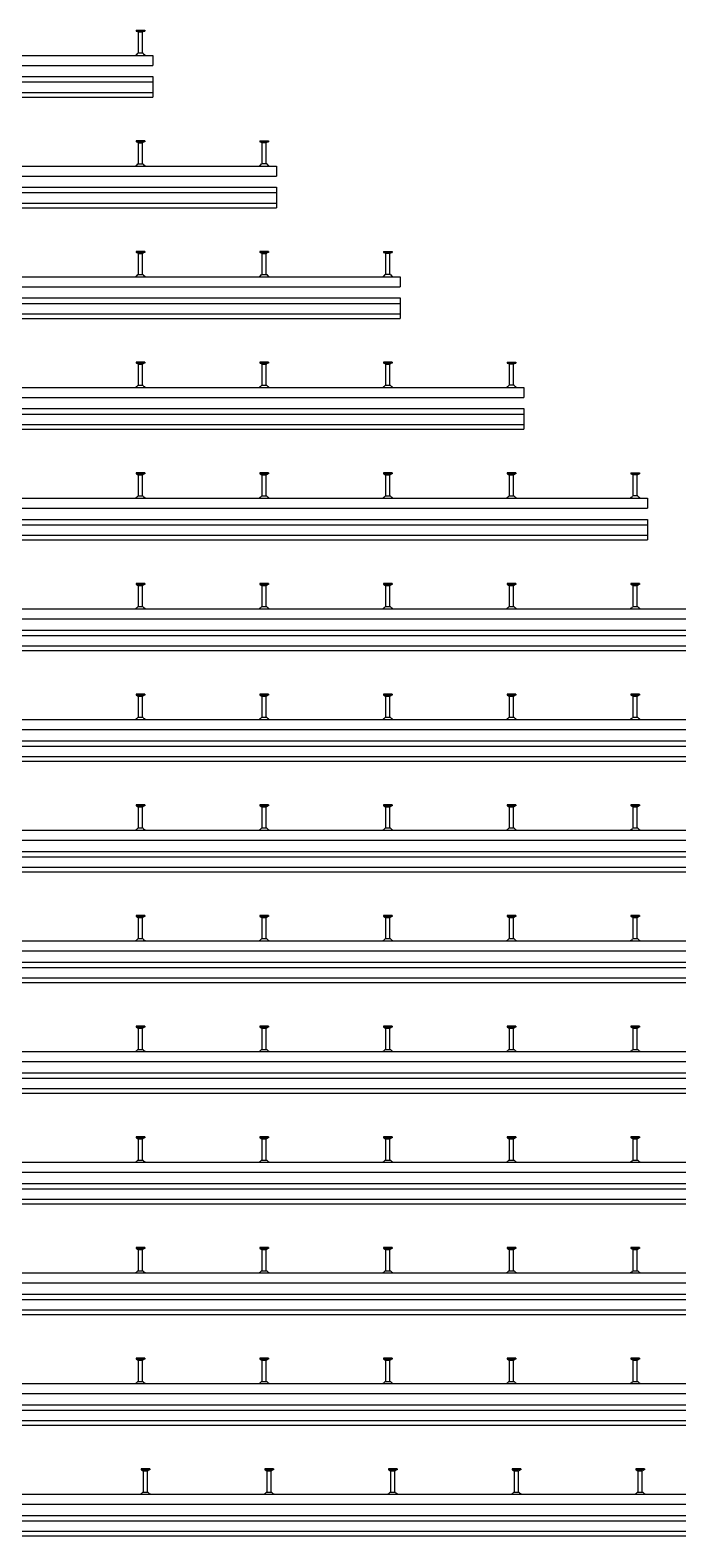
# Model space of a CAD drawing. Header units: millimetres. Extents: x -218 to 5913, y -3930 to 2743.
# Drawn here: x 2395 to 3705, y -3930 to -889 of the extents above; entities that cross this region are included whole.
import ezdxf

# ---------------------------------------------------------------- set-up
doc = ezdxf.new("R2010")
doc.units = ezdxf.units.MM
doc.header["$LTSCALE"] = 10
doc.layers.add('HALFEN', color=2, linetype='CONTINUOUS')

msp = doc.modelspace()

# ---------------------------------------------------------------- linework, layer by layer
at = {"layer": 'HALFEN'}
for p, q in [((2609.5, -888.7), (2627, -888.7)), ((2609.5, -888.7), (2609.5, -890.6)), ((2609.5, -890.6), (2627, -890.6)), ((2610.2, -890.6), (2613.8, -892.5)), ((2614.2, -889), (2614.2, -890.4)), ((2614.2, -935.5), (2614.2, -893.2)), ((2621.7, -892.7), (2614.8, -892.7)), ((2622.2, -935.5), (2622.2, -893.2)), ((2622.3, -889), (2622.3, -890.4)), ((2626.2, -890.6), (2622.7, -892.5)), ((2627, -888.7), (2627, -890.6)), ((-156.8, -939.7), (2643.2, -939.7)), ((2623.5, -935.5), (2613, -935.5)), ((2643.2, -939.7), (2643.2, -960.2)), ((-156.8, -960.2), (2643.2, -960.2)), ((-156.8, -982.7), (2643.2, -982.7)), ((-156.8, -993.5), (2643.2, -993.5)), ((2643.2, -982.7), (2643.2, -1024)), ((-156.8, -1014.5), (2643.2, -1014.5)), ((-156.8, -1024), (2643.2, -1024)), ((2627, -1112.2), (2609.5, -1112.2)), ((2609.5, -1112.2), (2609.5, -1114.1)), ((2627, -1114.1), (2609.5, -1114.1)), ((2610.2, -1114.1), (2613.8, -1116)), ((2614.2, -1112.5), (2614.2, -1113.9)), ((2614.2, -1159), (2614.2, -1116.7)), ((2614.8, -1116.2), (2621.7, -1116.2)), ((2622.2, -1159), (2622.2, -1116.7)), ((2622.3, -1112.5), (2622.3, -1113.9)), ((2626.2, -1114.1), (2622.7, -1116)), ((2627, -1112.2), (2627, -1114.1)), ((2859.5, -1112.2), (2877, -1112.2)), ((2859.5, -1112.2), (2859.5, -1114.1)), ((2859.5, -1114.1), (2877, -1114.1)), ((2860.2, -1114.1), (2863.8, -1116)), ((2864.2, -1112.5), (2864.2, -1113.9)), ((2864.2, -1159), (2864.2, -1116.7)), ((2871.7, -1116.2), (2864.8, -1116.2)), ((2872.2, -1159), (2872.2, -1116.7)), ((2872.3, -1112.5), (2872.3, -1113.9)), ((2876.2, -1114.1), (2872.7, -1116)), ((2877, -1112.2), (2877, -1114.1)), ((-156.8, -1163.2), (2893.2, -1163.2)), ((-156.8, -1183.7), (2893.2, -1183.7)), ((2613, -1159), (2623.5, -1159)), ((2873.5, -1159), (2863, -1159)), ((2893.2, -1163.2), (2893.2, -1183.7)), ((-156.8, -1206.2), (2893.2, -1206.2)), ((2893.2, -1206.2), (2893.2, -1247.5)), ((-156.8, -1217), (2893.2, -1217)), ((-156.8, -1238), (2893.2, -1238)), ((-156.8, -1247.5), (2893.2, -1247.5)), ((2627, -1335.7), (2609.5, -1335.7)), ((2609.5, -1335.7), (2609.5, -1337.6)), ((2627, -1337.6), (2609.5, -1337.6)), ((2610.2, -1337.6), (2613.8, -1339.5)), ((2614.2, -1336), (2614.2, -1337.4)), ((2622.3, -1336), (2622.3, -1337.4)), ((2626.2, -1337.6), (2622.7, -1339.5)), ((2627, -1335.7), (2627, -1337.6)), ((2859.5, -1335.7), (2859.5, -1337.6)), ((2877, -1335.7), (2859.5, -1335.7)), ((2877, -1337.6), (2859.5, -1337.6)), ((2860.2, -1337.6), (2863.8, -1339.5)), ((2864.2, -1336), (2864.2, -1337.4)), ((2872.3, -1336), (2872.3, -1337.4)), ((2876.2, -1337.6), (2872.7, -1339.5)), ((2877, -1335.7), (2877, -1337.6)), ((3109.5, -1335.7), (3127, -1335.7)), ((3109.5, -1335.7), (3109.5, -1337.6)), ((3109.5, -1337.6), (3127, -1337.6)), ((3110.2, -1337.6), (3113.8, -1339.5)), ((3114.2, -1336), (3114.2, -1337.4)), ((3122.3, -1336), (3122.3, -1337.4)), ((3126.2, -1337.6), (3122.7, -1339.5)), ((3127, -1335.7), (3127, -1337.6)), ((2614.2, -1382.5), (2614.2, -1340.2)), ((2614.8, -1339.7), (2621.7, -1339.7)), ((2622.2, -1382.5), (2622.2, -1340.2)), ((2864.2, -1382.5), (2864.2, -1340.2)), ((2864.8, -1339.7), (2871.7, -1339.7)), ((2872.2, -1382.5), (2872.2, -1340.2)), ((3114.2, -1382.5), (3114.2, -1340.2)), ((3121.7, -1339.7), (3114.8, -1339.7)), ((3122.2, -1382.5), (3122.2, -1340.2)), ((-156.8, -1386.7), (3143.2, -1386.7)), ((2613, -1382.5), (2623.5, -1382.5)), ((2863, -1382.5), (2873.5, -1382.5)), ((3123.5, -1382.5), (3113, -1382.5)), ((3143.2, -1386.7), (3143.2, -1407.2)), ((-156.8, -1407.2), (3143.2, -1407.2)), ((-156.8, -1429.7), (3143.2, -1429.7)), ((-156.8, -1440.5), (3143.2, -1440.5)), ((3143.2, -1429.7), (3143.2, -1471)), ((-156.8, -1461.5), (3143.2, -1461.5)), ((-156.8, -1471), (3143.2, -1471)), ((2627, -1559.2), (2609.5, -1559.2)), ((2609.5, -1559.2), (2609.5, -1561.1)), ((2627, -1561.1), (2609.5, -1561.1)), ((2610.2, -1561.1), (2613.8, -1563)), ((2614.2, -1559.5), (2614.2, -1560.9)), ((2614.2, -1606), (2614.2, -1563.7)), ((2614.8, -1563.2), (2621.7, -1563.2)), ((2622.2, -1606), (2622.2, -1563.7)), ((2622.3, -1559.5), (2622.3, -1560.9)), ((2626.2, -1561.1), (2622.7, -1563)), ((2627, -1559.2), (2627, -1561.1)), ((2859.5, -1559.2), (2859.5, -1561.1)), ((2877, -1559.2), (2859.5, -1559.2)), ((2877, -1561.1), (2859.5, -1561.1)), ((2860.2, -1561.1), (2863.8, -1563)), ((2864.2, -1559.5), (2864.2, -1560.9)), ((2864.2, -1606), (2864.2, -1563.7)), ((2864.8, -1563.2), (2871.7, -1563.2)), ((2872.2, -1606), (2872.2, -1563.7)), ((2872.3, -1559.5), (2872.3, -1560.9)), ((2876.2, -1561.1), (2872.7, -1563)), ((2877, -1559.2), (2877, -1561.1)), ((3127, -1559.2), (3109.5, -1559.2)), ((3109.5, -1559.2), (3109.5, -1561.1)), ((3127, -1561.1), (3109.5, -1561.1)), ((3110.2, -1561.1), (3113.8, -1563)), ((3114.2, -1559.5), (3114.2, -1560.9)), ((3114.2, -1606), (3114.2, -1563.7)), ((3114.8, -1563.2), (3121.7, -1563.2)), ((3122.2, -1606), (3122.2, -1563.7)), ((3122.3, -1559.5), (3122.3, -1560.9)), ((3126.2, -1561.1), (3122.7, -1563)), ((3127, -1559.2), (3127, -1561.1)), ((3359.5, -1559.2), (3377, -1559.2)), ((3359.5, -1559.2), (3359.5, -1561.1)), ((3359.5, -1561.1), (3377, -1561.1)), ((3360.2, -1561.1), (3363.8, -1563)), ((3364.2, -1559.5), (3364.2, -1560.9)), ((3364.2, -1606), (3364.2, -1563.7)), ((3371.7, -1563.2), (3364.8, -1563.2)), ((3372.3, -1559.5), (3372.3, -1560.9)), ((3372.3, -1606), (3372.3, -1563.7)), ((3376.3, -1561.1), (3372.7, -1563)), ((3377, -1559.2), (3377, -1561.1)), ((-156.8, -1610.2), (3393.2, -1610.2)), ((2613, -1606), (2623.5, -1606)), ((2863, -1606), (2873.5, -1606)), ((3113, -1606), (3123.5, -1606)), ((3373.5, -1606), (3363, -1606)), ((3393.2, -1610.2), (3393.2, -1630.7)), ((-156.8, -1630.7), (3393.2, -1630.7)), ((-156.8, -1653.2), (3393.2, -1653.2)), ((-156.8, -1664), (3393.2, -1664)), ((3393.2, -1653.2), (3393.2, -1694.5)), ((-156.8, -1685), (3393.2, -1685)), ((-156.8, -1694.5), (3393.2, -1694.5)), ((2627, -1782.7), (2609.5, -1782.7)), ((2609.5, -1782.7), (2609.5, -1784.6)), ((2627, -1784.6), (2609.5, -1784.6)), ((2610.2, -1784.6), (2613.8, -1786.5)), ((2614.2, -1783), (2614.2, -1784.4)), ((2614.2, -1829.5), (2614.2, -1787.2)), ((2614.8, -1786.7), (2621.7, -1786.7)), ((2622.2, -1829.5), (2622.2, -1787.2)), ((2622.3, -1783), (2622.3, -1784.4)), ((2626.2, -1784.6), (2622.7, -1786.5)), ((2627, -1782.7), (2627, -1784.6)), ((2859.5, -1782.7), (2859.5, -1784.6)), ((2877, -1782.7), (2859.5, -1782.7)), ((2877, -1784.6), (2859.5, -1784.6)), ((2860.2, -1784.6), (2863.8, -1786.5)), ((2864.2, -1783), (2864.2, -1784.4)), ((2864.2, -1829.5), (2864.2, -1787.2)), ((2864.8, -1786.7), (2871.7, -1786.7)), ((2872.2, -1829.5), (2872.2, -1787.2)), ((2872.3, -1783), (2872.3, -1784.4)), ((2876.2, -1784.6), (2872.7, -1786.5)), ((2877, -1782.7), (2877, -1784.6)), ((3127, -1782.7), (3109.5, -1782.7)), ((3109.5, -1782.7), (3109.5, -1784.6)), ((3127, -1784.6), (3109.5, -1784.6)), ((3110.2, -1784.6), (3113.8, -1786.5)), ((3114.2, -1783), (3114.2, -1784.4)), ((3114.2, -1829.5), (3114.2, -1787.2)), ((3114.8, -1786.7), (3121.7, -1786.7)), ((3122.2, -1829.5), (3122.2, -1787.2)), ((3122.3, -1783), (3122.3, -1784.4)), ((3126.2, -1784.6), (3122.7, -1786.5)), ((3127, -1782.7), (3127, -1784.6)), ((3359.5, -1782.7), (3359.5, -1784.6)), ((3377, -1782.7), (3359.5, -1782.7)), ((3377, -1784.6), (3359.5, -1784.6)), ((3360.2, -1784.6), (3363.8, -1786.5)), ((3364.2, -1783), (3364.2, -1784.4)), ((3364.2, -1829.5), (3364.2, -1787.2)), ((3364.8, -1786.7), (3371.7, -1786.7)), ((3372.3, -1783), (3372.3, -1784.4)), ((3372.3, -1829.5), (3372.3, -1787.2)), ((3376.3, -1784.6), (3372.7, -1786.5)), ((3377, -1782.7), (3377, -1784.6)), ((3609.5, -1782.7), (3627, -1782.7)), ((3609.5, -1782.7), (3609.5, -1784.6)), ((3609.5, -1784.6), (3627, -1784.6)), ((3610.2, -1784.6), (3613.8, -1786.5)), ((3614.2, -1783), (3614.2, -1784.4)), ((3614.2, -1829.5), (3614.2, -1787.2)), ((3621.7, -1786.7), (3614.8, -1786.7)), ((3622.3, -1783), (3622.3, -1784.4)), ((3622.3, -1829.5), (3622.3, -1787.2)), ((3626.3, -1784.6), (3622.7, -1786.5)), ((3627, -1782.7), (3627, -1784.6)), ((-156.8, -1833.7), (3643.2, -1833.7)), ((-156.8, -1854.2), (3643.2, -1854.2)), ((2613, -1829.5), (2623.5, -1829.5)), ((2863, -1829.5), (2873.5, -1829.5)), ((3113, -1829.5), (3123.5, -1829.5)), ((3363, -1829.5), (3373.5, -1829.5)), ((3623.5, -1829.5), (3613, -1829.5)), ((3643.2, -1833.7), (3643.2, -1854.2)), ((-156.8, -1876.7), (3643.2, -1876.7)), ((3643.2, -1876.7), (3643.2, -1918)), ((-156.8, -1887.5), (3643.2, -1887.5)), ((-156.8, -1908.5), (3643.2, -1908.5)), ((-156.8, -1918), (3643.2, -1918)), ((2627, -2006.2), (2609.5, -2006.2)), ((2609.5, -2006.2), (2609.5, -2008.1)), ((2614.2, -2006.5), (2614.2, -2007.9)), ((2622.3, -2006.5), (2622.3, -2007.9)), ((2627, -2006.2), (2627, -2008.1)), ((2859.5, -2006.2), (2859.5, -2008.1)), ((2877, -2006.2), (2859.5, -2006.2)), ((2864.2, -2006.5), (2864.2, -2007.9)), ((2872.3, -2006.5), (2872.3, -2007.9)), ((2877, -2006.2), (2877, -2008.1)), ((3127, -2006.2), (3109.5, -2006.2)), ((3109.5, -2006.2), (3109.5, -2008.1)), ((3114.2, -2006.5), (3114.2, -2007.9)), ((3122.3, -2006.5), (3122.3, -2007.9)), ((3127, -2006.2), (3127, -2008.1)), ((3359.5, -2006.2), (3359.5, -2008.1)), ((3377, -2006.2), (3359.5, -2006.2)), ((3364.2, -2006.5), (3364.2, -2007.9)), ((3372.3, -2006.5), (3372.3, -2007.9)), ((3377, -2006.2), (3377, -2008.1)), ((3627, -2006.2), (3609.5, -2006.2)), ((3609.5, -2006.2), (3609.5, -2008.1)), ((3614.2, -2006.5), (3614.2, -2007.9)), ((3622.3, -2006.5), (3622.3, -2007.9)), ((3627, -2006.2), (3627, -2008.1)), ((2627, -2008.1), (2609.5, -2008.1)), ((2610.2, -2008.1), (2613.8, -2010)), ((2614.2, -2053), (2614.2, -2010.7)), ((2614.8, -2010.2), (2621.7, -2010.2)), ((2622.2, -2053), (2622.2, -2010.7)), ((2626.2, -2008.1), (2622.7, -2010)), ((2877, -2008.1), (2859.5, -2008.1)), ((2860.2, -2008.1), (2863.8, -2010)), ((2864.2, -2053), (2864.2, -2010.7)), ((2864.8, -2010.2), (2871.7, -2010.2)), ((2872.2, -2053), (2872.2, -2010.7)), ((2876.2, -2008.1), (2872.7, -2010)), ((3127, -2008.1), (3109.5, -2008.1)), ((3110.2, -2008.1), (3113.8, -2010)), ((3114.2, -2053), (3114.2, -2010.7)), ((3114.8, -2010.2), (3121.7, -2010.2)), ((3122.2, -2053), (3122.2, -2010.7)), ((3126.2, -2008.1), (3122.7, -2010)), ((3377, -2008.1), (3359.5, -2008.1)), ((3360.2, -2008.1), (3363.8, -2010)), ((3364.2, -2053), (3364.2, -2010.7)), ((3364.8, -2010.2), (3371.7, -2010.2)), ((3372.3, -2053), (3372.3, -2010.7)), ((3376.3, -2008.1), (3372.7, -2010)), ((3627, -2008.1), (3609.5, -2008.1)), ((3610.2, -2008.1), (3613.8, -2010)), ((3614.2, -2053), (3614.2, -2010.7)), ((3614.8, -2010.2), (3621.7, -2010.2)), ((3622.3, -2053), (3622.3, -2010.7)), ((3626.3, -2008.1), (3622.7, -2010)), ((-156.8, -2057.2), (3893.2, -2057.2)), ((2613, -2053), (2623.5, -2053)), ((2863, -2053), (2873.5, -2053)), ((3113, -2053), (3123.5, -2053)), ((3363, -2053), (3373.5, -2053)), ((3613, -2053), (3623.5, -2053)), ((-156.8, -2077.7), (3893.2, -2077.7)), ((-156.8, -2100.2), (3893.2, -2100.2)), ((-156.8, -2111), (3893.2, -2111)), ((-156.8, -2132), (3893.2, -2132)), ((-156.8, -2141.6), (3893.2, -2141.6)), ((2627, -2229.7), (2609.5, -2229.7)), ((2609.5, -2229.7), (2609.5, -2231.6)), ((2627, -2231.6), (2609.5, -2231.6)), ((2610.2, -2231.6), (2613.8, -2233.5)), ((2614.2, -2230), (2614.2, -2231.4)), ((2614.2, -2276.5), (2614.2, -2234.2)), ((2614.8, -2233.7), (2621.7, -2233.7)), ((2622.2, -2276.5), (2622.2, -2234.2)), ((2622.3, -2230), (2622.3, -2231.4)), ((2626.2, -2231.6), (2622.7, -2233.5)), ((2627, -2229.7), (2627, -2231.6)), ((2859.5, -2229.7), (2859.5, -2231.6)), ((2877, -2229.7), (2859.5, -2229.7)), ((2877, -2231.6), (2859.5, -2231.6)), ((2860.2, -2231.6), (2863.8, -2233.5)), ((2864.2, -2230), (2864.2, -2231.4)), ((2864.2, -2276.5), (2864.2, -2234.2)), ((2864.8, -2233.7), (2871.7, -2233.7)), ((2872.2, -2276.5), (2872.2, -2234.2)), ((2872.3, -2230), (2872.3, -2231.4)), ((2876.2, -2231.6), (2872.7, -2233.5)), ((2877, -2229.7), (2877, -2231.6)), ((3127, -2229.7), (3109.5, -2229.7)), ((3109.5, -2229.7), (3109.5, -2231.6)), ((3127, -2231.6), (3109.5, -2231.6)), ((3110.2, -2231.6), (3113.8, -2233.5)), ((3114.2, -2230), (3114.2, -2231.4)), ((3114.2, -2276.5), (3114.2, -2234.2)), ((3114.8, -2233.7), (3121.7, -2233.7)), ((3122.2, -2276.5), (3122.2, -2234.2)), ((3122.3, -2230), (3122.3, -2231.4)), ((3126.2, -2231.6), (3122.7, -2233.5)), ((3127, -2229.7), (3127, -2231.6)), ((3359.5, -2229.7), (3359.5, -2231.6)), ((3377, -2229.7), (3359.5, -2229.7)), ((3377, -2231.6), (3359.5, -2231.6)), ((3360.2, -2231.6), (3363.8, -2233.5)), ((3364.2, -2230), (3364.2, -2231.4)), ((3364.2, -2276.5), (3364.2, -2234.2)), ((3364.8, -2233.7), (3371.7, -2233.7)), ((3372.3, -2230), (3372.3, -2231.4)), ((3372.3, -2276.5), (3372.3, -2234.2)), ((3376.3, -2231.6), (3372.7, -2233.5)), ((3377, -2229.7), (3377, -2231.6)), ((3627, -2229.7), (3609.5, -2229.7)), ((3609.5, -2229.7), (3609.5, -2231.6)), ((3627, -2231.6), (3609.5, -2231.6)), ((3610.2, -2231.6), (3613.8, -2233.5)), ((3614.2, -2230), (3614.2, -2231.4)), ((3614.2, -2276.5), (3614.2, -2234.2)), ((3614.8, -2233.7), (3621.7, -2233.7)), ((3622.3, -2230), (3622.3, -2231.4)), ((3622.3, -2276.5), (3622.3, -2234.2)), ((3626.3, -2231.6), (3622.7, -2233.5)), ((3627, -2229.7), (3627, -2231.6)), ((2613, -2276.5), (2623.5, -2276.5)), ((2863, -2276.5), (2873.5, -2276.5)), ((3113, -2276.5), (3123.5, -2276.5)), ((3363, -2276.5), (3373.5, -2276.5)), ((3613, -2276.5), (3623.5, -2276.5)), ((-156.8, -2280.7), (4143.2, -2280.7)), ((-156.8, -2301.2), (4143.2, -2301.2)), ((-156.8, -2323.7), (4143.2, -2323.7)), ((-156.8, -2334.5), (4143.2, -2334.5)), ((-156.8, -2355.5), (4143.2, -2355.5)), ((-156.8, -2365.1), (4143.2, -2365.1)), ((2627, -2453.2), (2609.5, -2453.2)), ((2609.5, -2453.2), (2609.5, -2455.1)), ((2627, -2455.1), (2609.5, -2455.1)), ((2610.2, -2455.1), (2613.8, -2457)), ((2614.2, -2453.5), (2614.2, -2454.9)), ((2614.2, -2500), (2614.2, -2457.7)), ((2614.8, -2457.2), (2621.7, -2457.2)), ((2622.2, -2500), (2622.2, -2457.7)), ((2622.3, -2453.5), (2622.3, -2454.9)), ((2626.2, -2455.1), (2622.7, -2457)), ((2627, -2453.2), (2627, -2455.1)), ((2859.5, -2453.2), (2859.5, -2455.1)), ((2877, -2453.2), (2859.5, -2453.2)), ((2877, -2455.1), (2859.5, -2455.1)), ((2860.2, -2455.1), (2863.8, -2457)), ((2864.2, -2453.5), (2864.2, -2454.9)), ((2864.2, -2500), (2864.2, -2457.7)), ((2864.8, -2457.2), (2871.7, -2457.2)), ((2872.2, -2500), (2872.2, -2457.7)), ((2872.3, -2453.5), (2872.3, -2454.9)), ((2876.2, -2455.1), (2872.7, -2457)), ((2877, -2453.2), (2877, -2455.1)), ((3127, -2453.2), (3109.5, -2453.2)), ((3109.5, -2453.2), (3109.5, -2455.1)), ((3127, -2455.1), (3109.5, -2455.1)), ((3110.2, -2455.1), (3113.8, -2457)), ((3114.2, -2453.5), (3114.2, -2454.9)), ((3114.2, -2500), (3114.2, -2457.7)), ((3114.8, -2457.2), (3121.7, -2457.2)), ((3122.2, -2500), (3122.2, -2457.7)), ((3122.3, -2453.5), (3122.3, -2454.9)), ((3126.2, -2455.1), (3122.7, -2457)), ((3127, -2453.2), (3127, -2455.1)), ((3359.5, -2453.2), (3359.5, -2455.1)), ((3377, -2453.2), (3359.5, -2453.2)), ((3377, -2455.1), (3359.5, -2455.1)), ((3360.2, -2455.1), (3363.8, -2457)), ((3364.2, -2453.5), (3364.2, -2454.9)), ((3364.2, -2500), (3364.2, -2457.7)), ((3364.8, -2457.2), (3371.7, -2457.2)), ((3372.3, -2453.5), (3372.3, -2454.9)), ((3372.3, -2500), (3372.3, -2457.7)), ((3376.3, -2455.1), (3372.7, -2457)), ((3377, -2453.2), (3377, -2455.1)), ((3609.5, -2453.2), (3609.5, -2455.1)), ((3627, -2453.2), (3609.5, -2453.2)), ((3627, -2455.1), (3609.5, -2455.1)), ((3610.2, -2455.1), (3613.8, -2457)), ((3614.2, -2453.5), (3614.2, -2454.9)), ((3614.2, -2500), (3614.2, -2457.7)), ((3614.8, -2457.2), (3621.7, -2457.2)), ((3622.3, -2453.5), (3622.3, -2454.9)), ((3622.3, -2500), (3622.3, -2457.7)), ((3626.3, -2455.1), (3622.7, -2457)), ((3627, -2453.2), (3627, -2455.1)), ((-156.8, -2504.2), (4393.2, -2504.2)), ((2613, -2500), (2623.5, -2500)), ((2863, -2500), (2873.5, -2500)), ((3113, -2500), (3123.5, -2500)), ((3363, -2500), (3373.5, -2500)), ((3613, -2500), (3623.5, -2500)), ((-156.8, -2524.7), (4393.2, -2524.7)), ((-156.8, -2547.2), (4393.2, -2547.2)), ((-156.8, -2558), (4393.2, -2558)), ((-156.8, -2579), (4393.2, -2579)), ((-156.8, -2588.6), (4393.2, -2588.6)), ((2627, -2676.7), (2609.5, -2676.7)), ((2609.5, -2676.7), (2609.5, -2678.6)), ((2627, -2678.6), (2609.5, -2678.6)), ((2610.2, -2678.6), (2613.8, -2680.5)), ((2614.2, -2677), (2614.2, -2678.4)), ((2614.2, -2723.5), (2614.2, -2681.2)), ((2614.8, -2680.7), (2621.7, -2680.7)), ((2622.2, -2723.5), (2622.2, -2681.2)), ((2622.3, -2677), (2622.3, -2678.4)), ((2626.2, -2678.6), (2622.7, -2680.5)), ((2627, -2676.7), (2627, -2678.6)), ((2859.5, -2676.7), (2859.5, -2678.6)), ((2877, -2676.7), (2859.5, -2676.7)), ((2877, -2678.6), (2859.5, -2678.6)), ((2860.2, -2678.6), (2863.8, -2680.5)), ((2864.2, -2677), (2864.2, -2678.4)), ((2864.2, -2723.5), (2864.2, -2681.2)), ((2864.8, -2680.7), (2871.7, -2680.7)), ((2872.2, -2723.5), (2872.2, -2681.2)), ((2872.3, -2677), (2872.3, -2678.4)), ((2876.2, -2678.6), (2872.7, -2680.5)), ((2877, -2676.7), (2877, -2678.6)), ((3127, -2676.7), (3109.5, -2676.7)), ((3109.5, -2676.7), (3109.5, -2678.6)), ((3127, -2678.6), (3109.5, -2678.6)), ((3110.2, -2678.6), (3113.8, -2680.5)), ((3114.2, -2677), (3114.2, -2678.4)), ((3114.2, -2723.5), (3114.2, -2681.2)), ((3114.8, -2680.7), (3121.7, -2680.7)), ((3122.2, -2723.5), (3122.2, -2681.2)), ((3122.3, -2677), (3122.3, -2678.4)), ((3126.2, -2678.6), (3122.7, -2680.5)), ((3127, -2676.7), (3127, -2678.6)), ((3359.5, -2676.7), (3359.5, -2678.6)), ((3377, -2676.7), (3359.5, -2676.7)), ((3377, -2678.6), (3359.5, -2678.6)), ((3360.2, -2678.6), (3363.8, -2680.5)), ((3364.2, -2677), (3364.2, -2678.4)), ((3364.2, -2723.5), (3364.2, -2681.2)), ((3364.8, -2680.7), (3371.7, -2680.7)), ((3372.3, -2677), (3372.3, -2678.4)), ((3372.3, -2723.5), (3372.3, -2681.2)), ((3376.3, -2678.6), (3372.7, -2680.5)), ((3377, -2676.7), (3377, -2678.6)), ((3627, -2676.7), (3609.5, -2676.7)), ((3609.5, -2676.7), (3609.5, -2678.6)), ((3627, -2678.6), (3609.5, -2678.6)), ((3610.2, -2678.6), (3613.8, -2680.5)), ((3614.2, -2677), (3614.2, -2678.4)), ((3614.2, -2723.5), (3614.2, -2681.2)), ((3614.8, -2680.7), (3621.7, -2680.7)), ((3622.3, -2677), (3622.3, -2678.4)), ((3622.3, -2723.5), (3622.3, -2681.2)), ((3626.3, -2678.6), (3622.7, -2680.5)), ((3627, -2676.7), (3627, -2678.6)), ((-156.8, -2727.7), (4643.2, -2727.7)), ((2613, -2723.5), (2623.5, -2723.5)), ((2863, -2723.5), (2873.5, -2723.5)), ((3113, -2723.5), (3123.5, -2723.5)), ((3363, -2723.5), (3373.5, -2723.5)), ((3613, -2723.5), (3623.5, -2723.5)), ((-156.8, -2748.2), (4643.2, -2748.2)), ((-156.8, -2770.7), (4643.2, -2770.7)), ((-156.8, -2781.5), (4643.2, -2781.5)), ((-156.8, -2802.5), (4643.2, -2802.5)), ((-156.8, -2812.1), (4643.2, -2812.1)), ((2627, -2900.2), (2609.5, -2900.2)), ((2609.5, -2900.2), (2609.5, -2902.1)), ((2627, -2902.1), (2609.5, -2902.1)), ((2610.2, -2902.1), (2613.8, -2904)), ((2614.2, -2900.5), (2614.2, -2901.9)), ((2614.2, -2947), (2614.2, -2904.7)), ((2614.8, -2904.2), (2621.7, -2904.2)), ((2622.2, -2947), (2622.2, -2904.7)), ((2622.3, -2900.5), (2622.3, -2901.9)), ((2626.2, -2902.1), (2622.7, -2904)), ((2627, -2900.2), (2627, -2902.1)), ((2859.5, -2900.2), (2859.5, -2902.1)), ((2877, -2900.2), (2859.5, -2900.2)), ((2877, -2902.1), (2859.5, -2902.1)), ((2860.2, -2902.1), (2863.8, -2904)), ((2864.2, -2900.5), (2864.2, -2901.9)), ((2864.2, -2947), (2864.2, -2904.7)), ((2864.8, -2904.2), (2871.7, -2904.2)), ((2872.2, -2947), (2872.2, -2904.7)), ((2872.3, -2900.5), (2872.3, -2901.9)), ((2876.2, -2902.1), (2872.7, -2904)), ((2877, -2900.2), (2877, -2902.1)), ((3127, -2900.2), (3109.5, -2900.2)), ((3109.5, -2900.2), (3109.5, -2902.1)), ((3127, -2902.1), (3109.5, -2902.1)), ((3110.2, -2902.1), (3113.8, -2904)), ((3114.2, -2900.5), (3114.2, -2901.9)), ((3114.2, -2947), (3114.2, -2904.7)), ((3114.8, -2904.2), (3121.7, -2904.2)), ((3122.2, -2947), (3122.2, -2904.7)), ((3122.3, -2900.5), (3122.3, -2901.9)), ((3126.2, -2902.1), (3122.7, -2904)), ((3127, -2900.2), (3127, -2902.1)), ((3359.5, -2900.2), (3359.5, -2902.1)), ((3377, -2900.2), (3359.5, -2900.2)), ((3377, -2902.1), (3359.5, -2902.1)), ((3360.2, -2902.1), (3363.8, -2904)), ((3364.2, -2900.5), (3364.2, -2901.9)), ((3364.2, -2947), (3364.2, -2904.7)), ((3364.8, -2904.2), (3371.7, -2904.2)), ((3372.3, -2900.5), (3372.3, -2901.9)), ((3372.3, -2947), (3372.3, -2904.7)), ((3376.3, -2902.1), (3372.7, -2904)), ((3377, -2900.2), (3377, -2902.1)), ((3627, -2900.2), (3609.5, -2900.2)), ((3609.5, -2900.2), (3609.5, -2902.1)), ((3627, -2902.1), (3609.5, -2902.1)), ((3610.2, -2902.1), (3613.8, -2904)), ((3614.2, -2900.5), (3614.2, -2901.9)), ((3614.2, -2947), (3614.2, -2904.7)), ((3614.8, -2904.2), (3621.7, -2904.2)), ((3622.3, -2900.5), (3622.3, -2901.9)), ((3622.3, -2947), (3622.3, -2904.7)), ((3626.3, -2902.1), (3622.7, -2904)), ((3627, -2900.2), (3627, -2902.1)), ((2613, -2947), (2623.5, -2947)), ((2863, -2947), (2873.5, -2947)), ((3113, -2947), (3123.5, -2947)), ((3363, -2947), (3373.5, -2947)), ((3613, -2947), (3623.5, -2947)), ((-156.8, -2951.2), (4893.2, -2951.2)), ((-156.8, -2971.7), (4893.2, -2971.7)), ((-156.8, -2994.2), (4893.2, -2994.2)), ((-156.8, -3005), (4893.2, -3005)), ((-156.8, -3026), (4893.2, -3026)), ((-156.8, -3035.6), (4893.2, -3035.6)), ((2627, -3123.7), (2609.5, -3123.7)), ((2609.5, -3123.7), (2609.5, -3125.6)), ((2627, -3125.6), (2609.5, -3125.6)), ((2610.2, -3125.6), (2613.8, -3127.5)), ((2614.2, -3124), (2614.2, -3125.4)), ((2614.2, -3170.5), (2614.2, -3128.2)), ((2614.8, -3127.7), (2621.7, -3127.7)), ((2622.2, -3170.5), (2622.2, -3128.2)), ((2622.3, -3124), (2622.3, -3125.4)), ((2626.2, -3125.6), (2622.7, -3127.5)), ((2627, -3123.7), (2627, -3125.6)), ((2859.5, -3123.7), (2859.5, -3125.6)), ((2877, -3123.7), (2859.5, -3123.7)), ((2877, -3125.6), (2859.5, -3125.6)), ((2860.2, -3125.6), (2863.8, -3127.5)), ((2864.2, -3124), (2864.2, -3125.4)), ((2864.2, -3170.5), (2864.2, -3128.2)), ((2864.8, -3127.7), (2871.7, -3127.7)), ((2872.2, -3170.5), (2872.2, -3128.2)), ((2872.3, -3124), (2872.3, -3125.4)), ((2876.2, -3125.6), (2872.7, -3127.5)), ((2877, -3123.7), (2877, -3125.6)), ((3127, -3123.7), (3109.5, -3123.7)), ((3109.5, -3123.7), (3109.5, -3125.6)), ((3127, -3125.6), (3109.5, -3125.6)), ((3110.2, -3125.6), (3113.8, -3127.5)), ((3114.2, -3124), (3114.2, -3125.4)), ((3114.2, -3170.5), (3114.2, -3128.2)), ((3114.8, -3127.7), (3121.7, -3127.7)), ((3122.2, -3170.5), (3122.2, -3128.2)), ((3122.3, -3124), (3122.3, -3125.4)), ((3126.2, -3125.6), (3122.7, -3127.5)), ((3127, -3123.7), (3127, -3125.6)), ((3359.5, -3123.7), (3359.5, -3125.6)), ((3377, -3123.7), (3359.5, -3123.7)), ((3377, -3125.6), (3359.5, -3125.6)), ((3360.2, -3125.6), (3363.8, -3127.5)), ((3364.2, -3124), (3364.2, -3125.4)), ((3364.2, -3170.5), (3364.2, -3128.2)), ((3364.8, -3127.7), (3371.7, -3127.7)), ((3372.3, -3124), (3372.3, -3125.4)), ((3372.3, -3170.5), (3372.3, -3128.2)), ((3376.3, -3125.6), (3372.7, -3127.5)), ((3377, -3123.7), (3377, -3125.6)), ((3627, -3123.7), (3609.5, -3123.7)), ((3609.5, -3123.7), (3609.5, -3125.6)), ((3627, -3125.6), (3609.5, -3125.6)), ((3610.2, -3125.6), (3613.8, -3127.5)), ((3614.2, -3124), (3614.2, -3125.4)), ((3614.2, -3170.5), (3614.2, -3128.2)), ((3614.8, -3127.7), (3621.7, -3127.7)), ((3622.3, -3124), (3622.3, -3125.4)), ((3622.3, -3170.5), (3622.3, -3128.2)), ((3626.3, -3125.6), (3622.7, -3127.5)), ((3627, -3123.7), (3627, -3125.6)), ((-156.8, -3174.7), (5143.2, -3174.7)), ((2613, -3170.5), (2623.5, -3170.5)), ((2863, -3170.5), (2873.5, -3170.5)), ((3113, -3170.5), (3123.5, -3170.5)), ((3363, -3170.5), (3373.5, -3170.5)), ((3613, -3170.5), (3623.5, -3170.5)), ((-156.8, -3195.2), (5143.2, -3195.2)), ((-156.8, -3217.7), (5143.2, -3217.7)), ((-156.8, -3228.5), (5143.2, -3228.5)), ((-156.8, -3249.5), (5143.2, -3249.5)), ((-156.8, -3259.1), (5143.2, -3259.1)), ((2627, -3347.2), (2609.5, -3347.2)), ((2609.5, -3347.2), (2609.5, -3349.1)), ((2627, -3349.1), (2609.5, -3349.1)), ((2610.2, -3349.1), (2613.8, -3351)), ((2614.2, -3347.5), (2614.2, -3348.9)), ((2614.2, -3394), (2614.2, -3351.7)), ((2614.8, -3351.2), (2621.7, -3351.2)), ((2622.2, -3394), (2622.2, -3351.7)), ((2622.3, -3347.5), (2622.3, -3348.9)), ((2626.2, -3349.1), (2622.7, -3351)), ((2627, -3347.2), (2627, -3349.1)), ((2859.5, -3347.2), (2859.5, -3349.1)), ((2877, -3347.2), (2859.5, -3347.2)), ((2877, -3349.1), (2859.5, -3349.1)), ((2860.2, -3349.1), (2863.8, -3351)), ((2864.2, -3347.5), (2864.2, -3348.9)), ((2864.2, -3394), (2864.2, -3351.7)), ((2864.8, -3351.2), (2871.7, -3351.2)), ((2872.2, -3394), (2872.2, -3351.7)), ((2872.3, -3347.5), (2872.3, -3348.9)), ((2876.2, -3349.1), (2872.7, -3351)), ((2877, -3347.2), (2877, -3349.1)), ((3127, -3347.2), (3109.5, -3347.2)), ((3109.5, -3347.2), (3109.5, -3349.1)), ((3127, -3349.1), (3109.5, -3349.1)), ((3110.2, -3349.1), (3113.8, -3351)), ((3114.2, -3347.5), (3114.2, -3348.9)), ((3114.2, -3394), (3114.2, -3351.7)), ((3114.8, -3351.2), (3121.7, -3351.2)), ((3122.2, -3394), (3122.2, -3351.7)), ((3122.3, -3347.5), (3122.3, -3348.9)), ((3126.2, -3349.1), (3122.7, -3351)), ((3127, -3347.2), (3127, -3349.1)), ((3359.5, -3347.2), (3359.5, -3349.1)), ((3377, -3347.2), (3359.5, -3347.2)), ((3377, -3349.1), (3359.5, -3349.1)), ((3360.2, -3349.1), (3363.8, -3351)), ((3364.2, -3347.5), (3364.2, -3348.9)), ((3364.2, -3394), (3364.2, -3351.7)), ((3364.8, -3351.2), (3371.7, -3351.2)), ((3372.3, -3347.5), (3372.3, -3348.9)), ((3372.3, -3394), (3372.3, -3351.7)), ((3376.3, -3349.1), (3372.7, -3351)), ((3377, -3347.2), (3377, -3349.1)), ((3627, -3347.2), (3609.5, -3347.2)), ((3609.5, -3347.2), (3609.5, -3349.1)), ((3627, -3349.1), (3609.5, -3349.1)), ((3610.2, -3349.1), (3613.8, -3351)), ((3614.2, -3347.5), (3614.2, -3348.9)), ((3614.2, -3394), (3614.2, -3351.7)), ((3614.8, -3351.2), (3621.7, -3351.2)), ((3622.3, -3347.5), (3622.3, -3348.9)), ((3622.3, -3394), (3622.3, -3351.7)), ((3626.3, -3349.1), (3622.7, -3351)), ((3627, -3347.2), (3627, -3349.1)), ((-156.8, -3398.2), (5393.2, -3398.2)), ((2613, -3394), (2623.5, -3394)), ((2863, -3394), (2873.5, -3394)), ((3113, -3394), (3123.5, -3394)), ((3363, -3394), (3373.5, -3394)), ((3613, -3394), (3623.5, -3394)), ((-156.8, -3418.7), (5393.2, -3418.7)), ((-156.8, -3441.2), (5393.2, -3441.2)), ((-156.8, -3452), (5393.2, -3452)), ((-156.8, -3473), (5393.2, -3473)), ((-156.8, -3482.6), (5393.2, -3482.6)), ((2627, -3570.7), (2609.5, -3570.7)), ((2609.5, -3570.7), (2609.5, -3572.6)), ((2627, -3572.6), (2609.5, -3572.6)), ((2610.2, -3572.6), (2613.8, -3574.5)), ((2614.2, -3571), (2614.2, -3572.4)), ((2614.2, -3617.5), (2614.2, -3575.2)), ((2614.8, -3574.7), (2621.7, -3574.7)), ((2622.2, -3617.5), (2622.2, -3575.2)), ((2622.3, -3571), (2622.3, -3572.4)), ((2626.2, -3572.6), (2622.7, -3574.5)), ((2627, -3570.7), (2627, -3572.6)), ((2859.5, -3570.7), (2859.5, -3572.6)), ((2877, -3570.7), (2859.5, -3570.7)), ((2877, -3572.6), (2859.5, -3572.6)), ((2860.2, -3572.6), (2863.8, -3574.5)), ((2864.2, -3571), (2864.2, -3572.4)), ((2864.2, -3617.5), (2864.2, -3575.2)), ((2864.8, -3574.7), (2871.7, -3574.7)), ((2872.2, -3617.5), (2872.2, -3575.2)), ((2872.3, -3571), (2872.3, -3572.4)), ((2876.2, -3572.6), (2872.7, -3574.5)), ((2877, -3570.7), (2877, -3572.6)), ((3127, -3570.7), (3109.5, -3570.7)), ((3109.5, -3570.7), (3109.5, -3572.6)), ((3127, -3572.6), (3109.5, -3572.6)), ((3110.2, -3572.6), (3113.8, -3574.5)), ((3114.2, -3571), (3114.2, -3572.4)), ((3114.2, -3617.5), (3114.2, -3575.2)), ((3114.8, -3574.7), (3121.7, -3574.7)), ((3122.2, -3617.5), (3122.2, -3575.2)), ((3122.3, -3571), (3122.3, -3572.4)), ((3126.2, -3572.6), (3122.7, -3574.5)), ((3127, -3570.7), (3127, -3572.6)), ((3359.5, -3570.7), (3359.5, -3572.6)), ((3377, -3570.7), (3359.5, -3570.7)), ((3377, -3572.6), (3359.5, -3572.6)), ((3360.2, -3572.6), (3363.8, -3574.5)), ((3364.2, -3571), (3364.2, -3572.4)), ((3364.2, -3617.5), (3364.2, -3575.2)), ((3364.8, -3574.7), (3371.7, -3574.7)), ((3372.3, -3571), (3372.3, -3572.4)), ((3372.3, -3617.5), (3372.3, -3575.2)), ((3376.3, -3572.6), (3372.7, -3574.5)), ((3377, -3570.7), (3377, -3572.6)), ((3627, -3570.7), (3609.5, -3570.7)), ((3609.5, -3570.7), (3609.5, -3572.6)), ((3627, -3572.6), (3609.5, -3572.6)), ((3610.2, -3572.6), (3613.8, -3574.5)), ((3614.2, -3571), (3614.2, -3572.4)), ((3614.2, -3617.5), (3614.2, -3575.2)), ((3614.8, -3574.7), (3621.7, -3574.7)), ((3622.3, -3571), (3622.3, -3572.4)), ((3622.3, -3617.5), (3622.3, -3575.2)), ((3626.3, -3572.6), (3622.7, -3574.5)), ((3627, -3570.7), (3627, -3572.6)), ((2613, -3617.5), (2623.5, -3617.5)), ((2863, -3617.5), (2873.5, -3617.5)), ((3113, -3617.5), (3123.5, -3617.5)), ((3363, -3617.5), (3373.5, -3617.5)), ((3613, -3617.5), (3623.5, -3617.5)), ((-156.8, -3621.7), (5643.2, -3621.7)), ((-156.8, -3642.2), (5643.2, -3642.2)), ((-156.8, -3664.7), (5643.2, -3664.7)), ((-156.8, -3675.5), (5643.2, -3675.5)), ((-156.8, -3696.5), (5643.2, -3696.5)), ((-156.8, -3706.1), (5643.2, -3706.1)), ((2619.5, -3794.2), (2619.5, -3796.1)), ((2637, -3794.2), (2619.5, -3794.2)), ((2637, -3796.1), (2619.5, -3796.1)), ((2620.2, -3796.1), (2623.8, -3798)), ((2624.2, -3794.5), (2624.2, -3795.9)), ((2624.2, -3841), (2624.2, -3798.7)), ((2624.8, -3798.2), (2631.7, -3798.2)), ((2632.2, -3841), (2632.2, -3798.7)), ((2632.3, -3794.5), (2632.3, -3795.9)), ((2636.2, -3796.1), (2632.7, -3798)), ((2637, -3794.2), (2637, -3796.1)), ((2869.5, -3794.2), (2869.5, -3796.1)), ((2887, -3794.2), (2869.5, -3794.2)), ((2887, -3796.1), (2869.5, -3796.1)), ((2870.2, -3796.1), (2873.8, -3798)), ((2874.2, -3794.5), (2874.2, -3795.9)), ((2874.2, -3841), (2874.2, -3798.7)), ((2874.8, -3798.2), (2881.7, -3798.2)), ((2882.2, -3841), (2882.2, -3798.7)), ((2882.3, -3794.5), (2882.3, -3795.9)), ((2886.2, -3796.1), (2882.7, -3798)), ((2887, -3794.2), (2887, -3796.1)), ((3119.5, -3794.2), (3119.5, -3796.1)), ((3137, -3794.2), (3119.5, -3794.2)), ((3137, -3796.1), (3119.5, -3796.1)), ((3120.2, -3796.1), (3123.8, -3798)), ((3124.2, -3794.5), (3124.2, -3795.9)), ((3124.2, -3841), (3124.2, -3798.7)), ((3124.8, -3798.2), (3131.7, -3798.2)), ((3132.2, -3841), (3132.2, -3798.7)), ((3132.3, -3794.5), (3132.3, -3795.9)), ((3136.2, -3796.1), (3132.7, -3798)), ((3137, -3794.2), (3137, -3796.1)), ((3369.5, -3794.2), (3369.5, -3796.1)), ((3387, -3794.2), (3369.5, -3794.2)), ((3387, -3796.1), (3369.5, -3796.1)), ((3370.2, -3796.1), (3373.8, -3798)), ((3374.2, -3794.5), (3374.2, -3795.9)), ((3374.2, -3841), (3374.2, -3798.7)), ((3374.8, -3798.2), (3381.7, -3798.2)), ((3382.2, -3841), (3382.2, -3798.7)), ((3382.3, -3794.5), (3382.3, -3795.9)), ((3386.2, -3796.1), (3382.7, -3798)), ((3387, -3794.2), (3387, -3796.1)), ((3619.5, -3794.2), (3619.5, -3796.1)), ((3637, -3794.2), (3619.5, -3794.2)), ((3637, -3796.1), (3619.5, -3796.1)), ((3620.2, -3796.1), (3623.8, -3798)), ((3624.2, -3794.5), (3624.2, -3795.9)), ((3624.2, -3841), (3624.2, -3798.7)), ((3624.8, -3798.2), (3631.7, -3798.2)), ((3632.2, -3841), (3632.2, -3798.7)), ((3632.3, -3794.5), (3632.3, -3795.9)), ((3636.2, -3796.1), (3632.7, -3798)), ((3637, -3794.2), (3637, -3796.1)), ((-156.8, -3845.2), (5913.2, -3845.2)), ((2623, -3841), (2633.5, -3841)), ((2873, -3841), (2883.5, -3841)), ((3123, -3841), (3133.5, -3841)), ((3373, -3841), (3383.5, -3841)), ((3623, -3841), (3633.5, -3841)), ((-156.8, -3865.7), (5913.2, -3865.7)), ((-156.8, -3888.2), (5913.2, -3888.2)), ((-156.8, -3899), (5913.2, -3899)), ((-156.8, -3920), (5913.2, -3920)), ((-156.8, -3929.6), (5913.2, -3929.6))]:
    msp.add_line(p, q, dxfattribs=at)
for centre, radius, start, end in [((2613.4, -893.2), 0.8, 0, 62.3005), ((2623.1, -893.2), 0.8, 117.6995, 180), ((2606.5, -937.7), 2, 270, 283.1804), ((2604.7, -930), 10, 283.1804, 326.0185), ((2631.8, -930), 10, 213.9815, 256.8196), ((2630, -937.7), 2, 256.8196, 270), ((2613.4, -1116.7), 0.8, 0, 62.3005), ((2623.1, -1116.7), 0.8, 117.6995, 180), ((2863.4, -1116.7), 0.8, 0, 62.3005), ((2873.1, -1116.7), 0.8, 117.6995, 180), ((2606.5, -1161.2), 2, 270, 283.1804), ((2604.7, -1153.5), 10, 283.1804, 326.0185), ((2631.8, -1153.5), 10, 213.9815, 256.8196), ((2630, -1161.2), 2, 256.8196, 270), ((2856.5, -1161.2), 2, 270, 283.1804), ((2854.7, -1153.5), 10, 283.1804, 326.0185), ((2881.8, -1153.5), 10, 213.9815, 256.8196), ((2880, -1161.2), 2, 256.8196, 270), ((2613.4, -1340.2), 0.8, 0, 62.3005), ((2623.1, -1340.2), 0.8, 117.6995, 180), ((2863.4, -1340.2), 0.8, 0, 62.3005), ((2873.1, -1340.2), 0.8, 117.6995, 180), ((3113.4, -1340.2), 0.8, 0, 62.3005), ((3123.1, -1340.2), 0.8, 117.6995, 180), ((2606.5, -1384.7), 2, 270, 283.1804), ((2604.7, -1377), 10, 283.1804, 326.0185), ((2631.8, -1377), 10, 213.9815, 256.8196), ((2630, -1384.7), 2, 256.8196, 270), ((2856.5, -1384.7), 2, 270, 283.1804), ((2854.7, -1377), 10, 283.1804, 326.0185), ((2881.8, -1377), 10, 213.9815, 256.8196), ((2880, -1384.7), 2, 256.8196, 270), ((3106.5, -1384.7), 2, 270, 283.1804), ((3104.7, -1377), 10, 283.1804, 326.0185), ((3131.8, -1377), 10, 213.9815, 256.8196), ((3130, -1384.7), 2, 256.8196, 270), ((2613.4, -1563.7), 0.8, 0, 62.3005), ((2623.1, -1563.7), 0.8, 117.6995, 180), ((2863.4, -1563.7), 0.8, 0, 62.3005), ((2873.1, -1563.7), 0.8, 117.6995, 180), ((3113.4, -1563.7), 0.8, 0, 62.3005), ((3123.1, -1563.7), 0.8, 117.6995, 180), ((3363.4, -1563.7), 0.8, 0, 62.3005), ((3373.1, -1563.7), 0.8, 117.6995, 180), ((2606.5, -1608.2), 2, 270, 283.1804), ((2604.7, -1600.5), 10, 283.1804, 326.0185), ((2631.8, -1600.5), 10, 213.9815, 256.8196), ((2630, -1608.2), 2, 256.8196, 270), ((2856.5, -1608.2), 2, 270, 283.1804), ((2854.7, -1600.5), 10, 283.1804, 326.0185), ((2881.8, -1600.5), 10, 213.9815, 256.8196), ((2880, -1608.2), 2, 256.8196, 270), ((3106.5, -1608.2), 2, 270, 283.1804), ((3104.7, -1600.5), 10, 283.1804, 326.0185), ((3131.8, -1600.5), 10, 213.9815, 256.8196), ((3130, -1608.2), 2, 256.8196, 270), ((3356.5, -1608.2), 2, 270, 283.1804), ((3354.7, -1600.5), 10, 283.1804, 326.0185), ((3381.8, -1600.5), 10, 213.9815, 256.8196), ((3380, -1608.2), 2, 256.8196, 270), ((2613.4, -1787.2), 0.8, 0, 62.3005), ((2623.1, -1787.2), 0.8, 117.6995, 180), ((2863.4, -1787.2), 0.8, 0, 62.3005), ((2873.1, -1787.2), 0.8, 117.6995, 180), ((3113.4, -1787.2), 0.8, 0, 62.3005), ((3123.1, -1787.2), 0.8, 117.6995, 180), ((3363.4, -1787.2), 0.8, 0, 62.3005), ((3373.1, -1787.2), 0.8, 117.6995, 180), ((3613.4, -1787.2), 0.8, 0, 62.3005), ((3623.1, -1787.2), 0.8, 117.6995, 180), ((2606.5, -1831.7), 2, 270, 283.1804), ((2604.7, -1824), 10, 283.1804, 326.0185), ((2631.8, -1824), 10, 213.9815, 256.8196), ((2630, -1831.7), 2, 256.8196, 270), ((2856.5, -1831.7), 2, 270, 283.1804), ((2854.7, -1824), 10, 283.1804, 326.0185), ((2881.8, -1824), 10, 213.9815, 256.8196), ((2880, -1831.7), 2, 256.8196, 270), ((3106.5, -1831.7), 2, 270, 283.1804), ((3104.7, -1824), 10, 283.1804, 326.0185), ((3131.8, -1824), 10, 213.9815, 256.8196), ((3130, -1831.7), 2, 256.8196, 270), ((3356.5, -1831.7), 2, 270, 283.1804), ((3354.7, -1824), 10, 283.1804, 326.0185), ((3381.8, -1824), 10, 213.9815, 256.8196), ((3380, -1831.7), 2, 256.8196, 270), ((3606.5, -1831.7), 2, 270, 283.1804), ((3604.7, -1824), 10, 283.1804, 326.0185), ((3631.8, -1824), 10, 213.9815, 256.8196), ((3630, -1831.7), 2, 256.8196, 270), ((2613.4, -2010.7), 0.8, 0, 62.3005), ((2623.1, -2010.7), 0.8, 117.6995, 180), ((2863.4, -2010.7), 0.8, 0, 62.3005), ((2873.1, -2010.7), 0.8, 117.6995, 180), ((3113.4, -2010.7), 0.8, 0, 62.3005), ((3123.1, -2010.7), 0.8, 117.6995, 180), ((3363.4, -2010.7), 0.8, 0, 62.3005), ((3373.1, -2010.7), 0.8, 117.6995, 180), ((3613.4, -2010.7), 0.8, 0, 62.3005), ((3623.1, -2010.7), 0.8, 117.6995, 180), ((2606.5, -2055.2), 2, 270, 283.1804), ((2604.7, -2047.5), 10, 283.1804, 326.0185), ((2631.8, -2047.5), 10, 213.9815, 256.8196), ((2630, -2055.2), 2, 256.8196, 270), ((2856.5, -2055.2), 2, 270, 283.1804), ((2854.7, -2047.5), 10, 283.1804, 326.0185), ((2881.8, -2047.5), 10, 213.9815, 256.8196), ((2880, -2055.2), 2, 256.8196, 270), ((3106.5, -2055.2), 2, 270, 283.1804), ((3104.7, -2047.5), 10, 283.1804, 326.0185), ((3131.8, -2047.5), 10, 213.9815, 256.8196), ((3130, -2055.2), 2, 256.8196, 270), ((3356.5, -2055.2), 2, 270, 283.1804), ((3354.7, -2047.5), 10, 283.1804, 326.0185), ((3381.8, -2047.5), 10, 213.9815, 256.8196), ((3380, -2055.2), 2, 256.8196, 270), ((3606.5, -2055.2), 2, 270, 283.1804), ((3604.7, -2047.5), 10, 283.1804, 326.0185), ((3631.8, -2047.5), 10, 213.9815, 256.8196), ((3630, -2055.2), 2, 256.8196, 270), ((2613.4, -2234.2), 0.8, 0, 62.3005), ((2623.1, -2234.2), 0.8, 117.6995, 180), ((2863.4, -2234.2), 0.8, 0, 62.3005), ((2873.1, -2234.2), 0.8, 117.6995, 180), ((3113.4, -2234.2), 0.8, 0, 62.3005), ((3123.1, -2234.2), 0.8, 117.6995, 180), ((3363.4, -2234.2), 0.8, 0, 62.3005), ((3373.1, -2234.2), 0.8, 117.6995, 180), ((3613.4, -2234.2), 0.8, 0, 62.3005), ((3623.1, -2234.2), 0.8, 117.6995, 180), ((2604.7, -2271), 10, 283.1804, 326.0185), ((2631.8, -2271), 10, 213.9815, 256.8196), ((2854.7, -2271), 10, 283.1804, 326.0185), ((2881.8, -2271), 10, 213.9815, 256.8196), ((3104.7, -2271), 10, 283.1804, 326.0185), ((3131.8, -2271), 10, 213.9815, 256.8196), ((3354.7, -2271), 10, 283.1804, 326.0185), ((3381.8, -2271), 10, 213.9815, 256.8196), ((3604.7, -2271), 10, 283.1804, 326.0185), ((3631.8, -2271), 10, 213.9815, 256.8196), ((2606.5, -2278.7), 2, 270, 283.1804), ((2630, -2278.7), 2, 256.8196, 270), ((2856.5, -2278.7), 2, 270, 283.1804), ((2880, -2278.7), 2, 256.8196, 270), ((3106.5, -2278.7), 2, 270, 283.1804), ((3130, -2278.7), 2, 256.8196, 270), ((3356.5, -2278.7), 2, 270, 283.1804), ((3380, -2278.7), 2, 256.8196, 270), ((3606.5, -2278.7), 2, 270, 283.1804), ((3630, -2278.7), 2, 256.8196, 270), ((2613.4, -2457.7), 0.8, 0, 62.3005), ((2623.1, -2457.7), 0.8, 117.6995, 180), ((2863.4, -2457.7), 0.8, 0, 62.3005), ((2873.1, -2457.7), 0.8, 117.6995, 180), ((3113.4, -2457.7), 0.8, 0, 62.3005), ((3123.1, -2457.7), 0.8, 117.6995, 180), ((3363.4, -2457.7), 0.8, 0, 62.3005), ((3373.1, -2457.7), 0.8, 117.6995, 180), ((3613.4, -2457.7), 0.8, 0, 62.3005), ((3623.1, -2457.7), 0.8, 117.6995, 180), ((2606.5, -2502.2), 2, 270, 283.1804), ((2604.7, -2494.5), 10, 283.1804, 326.0185), ((2631.8, -2494.5), 10, 213.9815, 256.8196), ((2630, -2502.2), 2, 256.8196, 270), ((2856.5, -2502.2), 2, 270, 283.1804), ((2854.7, -2494.5), 10, 283.1804, 326.0185), ((2881.8, -2494.5), 10, 213.9815, 256.8196), ((2880, -2502.2), 2, 256.8196, 270), ((3106.5, -2502.2), 2, 270, 283.1804), ((3104.7, -2494.5), 10, 283.1804, 326.0185), ((3131.8, -2494.5), 10, 213.9815, 256.8196), ((3130, -2502.2), 2, 256.8196, 270), ((3356.5, -2502.2), 2, 270, 283.1804), ((3354.7, -2494.5), 10, 283.1804, 326.0185), ((3381.8, -2494.5), 10, 213.9815, 256.8196), ((3380, -2502.2), 2, 256.8196, 270), ((3606.5, -2502.2), 2, 270, 283.1804), ((3604.7, -2494.5), 10, 283.1804, 326.0185), ((3631.8, -2494.5), 10, 213.9815, 256.8196), ((3630, -2502.2), 2, 256.8196, 270), ((2613.4, -2681.2), 0.8, 0, 62.3005), ((2623.1, -2681.2), 0.8, 117.6995, 180), ((2863.4, -2681.2), 0.8, 0, 62.3005), ((2873.1, -2681.2), 0.8, 117.6995, 180), ((3113.4, -2681.2), 0.8, 0, 62.3005), ((3123.1, -2681.2), 0.8, 117.6995, 180), ((3363.4, -2681.2), 0.8, 0, 62.3005), ((3373.1, -2681.2), 0.8, 117.6995, 180), ((3613.4, -2681.2), 0.8, 0, 62.3005), ((3623.1, -2681.2), 0.8, 117.6995, 180), ((2606.5, -2725.7), 2, 270, 283.1804), ((2604.7, -2718), 10, 283.1804, 326.0185), ((2631.8, -2718), 10, 213.9815, 256.8196), ((2630, -2725.7), 2, 256.8196, 270), ((2856.5, -2725.7), 2, 270, 283.1804), ((2854.7, -2718), 10, 283.1804, 326.0185), ((2881.8, -2718), 10, 213.9815, 256.8196), ((2880, -2725.7), 2, 256.8196, 270), ((3106.5, -2725.7), 2, 270, 283.1804), ((3104.7, -2718), 10, 283.1804, 326.0185), ((3131.8, -2718), 10, 213.9815, 256.8196), ((3130, -2725.7), 2, 256.8196, 270), ((3356.5, -2725.7), 2, 270, 283.1804), ((3354.7, -2718), 10, 283.1804, 326.0185), ((3381.8, -2718), 10, 213.9815, 256.8196), ((3380, -2725.7), 2, 256.8196, 270), ((3606.5, -2725.7), 2, 270, 283.1804), ((3604.7, -2718), 10, 283.1804, 326.0185), ((3631.8, -2718), 10, 213.9815, 256.8196), ((3630, -2725.7), 2, 256.8196, 270), ((2613.4, -2904.7), 0.8, 0, 62.3005), ((2623.1, -2904.7), 0.8, 117.6995, 180), ((2863.4, -2904.7), 0.8, 0, 62.3005), ((2873.1, -2904.7), 0.8, 117.6995, 180), ((3113.4, -2904.7), 0.8, 0, 62.3005), ((3123.1, -2904.7), 0.8, 117.6995, 180), ((3363.4, -2904.7), 0.8, 0, 62.3005), ((3373.1, -2904.7), 0.8, 117.6995, 180), ((3613.4, -2904.7), 0.8, 0, 62.3005), ((3623.1, -2904.7), 0.8, 117.6995, 180), ((2604.7, -2941.5), 10, 283.1804, 326.0185), ((2631.8, -2941.5), 10, 213.9815, 256.8196), ((2854.7, -2941.5), 10, 283.1804, 326.0185), ((2881.8, -2941.5), 10, 213.9815, 256.8196), ((3104.7, -2941.5), 10, 283.1804, 326.0185), ((3131.8, -2941.5), 10, 213.9815, 256.8196), ((3354.7, -2941.5), 10, 283.1804, 326.0185), ((3381.8, -2941.5), 10, 213.9815, 256.8196), ((3604.7, -2941.5), 10, 283.1804, 326.0185), ((3631.8, -2941.5), 10, 213.9815, 256.8196), ((2606.5, -2949.2), 2, 270, 283.1804), ((2630, -2949.2), 2, 256.8196, 270), ((2856.5, -2949.2), 2, 270, 283.1804), ((2880, -2949.2), 2, 256.8196, 270), ((3106.5, -2949.2), 2, 270, 283.1804), ((3130, -2949.2), 2, 256.8196, 270), ((3356.5, -2949.2), 2, 270, 283.1804), ((3380, -2949.2), 2, 256.8196, 270), ((3606.5, -2949.2), 2, 270, 283.1804), ((3630, -2949.2), 2, 256.8196, 270), ((2613.4, -3128.2), 0.8, 0, 62.3005), ((2623.1, -3128.2), 0.8, 117.6995, 180), ((2863.4, -3128.2), 0.8, 0, 62.3005), ((2873.1, -3128.2), 0.8, 117.6995, 180), ((3113.4, -3128.2), 0.8, 0, 62.3005), ((3123.1, -3128.2), 0.8, 117.6995, 180), ((3363.4, -3128.2), 0.8, 0, 62.3005), ((3373.1, -3128.2), 0.8, 117.6995, 180), ((3613.4, -3128.2), 0.8, 0, 62.3005), ((3623.1, -3128.2), 0.8, 117.6995, 180), ((2606.5, -3172.7), 2, 270, 283.1804), ((2604.7, -3165), 10, 283.1804, 326.0185), ((2631.8, -3165), 10, 213.9815, 256.8196), ((2630, -3172.7), 2, 256.8196, 270), ((2856.5, -3172.7), 2, 270, 283.1804), ((2854.7, -3165), 10, 283.1804, 326.0185), ((2881.8, -3165), 10, 213.9815, 256.8196), ((2880, -3172.7), 2, 256.8196, 270), ((3106.5, -3172.7), 2, 270, 283.1804), ((3104.7, -3165), 10, 283.1804, 326.0185), ((3131.8, -3165), 10, 213.9815, 256.8196), ((3130, -3172.7), 2, 256.8196, 270), ((3356.5, -3172.7), 2, 270, 283.1804), ((3354.7, -3165), 10, 283.1804, 326.0185), ((3381.8, -3165), 10, 213.9815, 256.8196), ((3380, -3172.7), 2, 256.8196, 270), ((3606.5, -3172.7), 2, 270, 283.1804), ((3604.7, -3165), 10, 283.1804, 326.0185), ((3631.8, -3165), 10, 213.9815, 256.8196), ((3630, -3172.7), 2, 256.8196, 270), ((2613.4, -3351.7), 0.8, 0, 62.3005), ((2623.1, -3351.7), 0.8, 117.6995, 180), ((2863.4, -3351.7), 0.8, 0, 62.3005), ((2873.1, -3351.7), 0.8, 117.6995, 180), ((3113.4, -3351.7), 0.8, 0, 62.3005), ((3123.1, -3351.7), 0.8, 117.6995, 180), ((3363.4, -3351.7), 0.8, 0, 62.3005), ((3373.1, -3351.7), 0.8, 117.6995, 180), ((3613.4, -3351.7), 0.8, 0, 62.3005), ((3623.1, -3351.7), 0.8, 117.6995, 180), ((2606.5, -3396.2), 2, 270, 283.1804), ((2604.7, -3388.5), 10, 283.1804, 326.0185), ((2631.8, -3388.5), 10, 213.9815, 256.8196), ((2630, -3396.2), 2, 256.8196, 270), ((2856.5, -3396.2), 2, 270, 283.1804), ((2854.7, -3388.5), 10, 283.1804, 326.0185), ((2881.8, -3388.5), 10, 213.9815, 256.8196), ((2880, -3396.2), 2, 256.8196, 270), ((3106.5, -3396.2), 2, 270, 283.1804), ((3104.7, -3388.5), 10, 283.1804, 326.0185), ((3131.8, -3388.5), 10, 213.9815, 256.8196), ((3130, -3396.2), 2, 256.8196, 270), ((3356.5, -3396.2), 2, 270, 283.1804), ((3354.7, -3388.5), 10, 283.1804, 326.0185), ((3381.8, -3388.5), 10, 213.9815, 256.8196), ((3380, -3396.2), 2, 256.8196, 270), ((3606.5, -3396.2), 2, 270, 283.1804), ((3604.7, -3388.5), 10, 283.1804, 326.0185), ((3631.8, -3388.5), 10, 213.9815, 256.8196), ((3630, -3396.2), 2, 256.8196, 270), ((2613.4, -3575.2), 0.8, 0, 62.3005), ((2623.1, -3575.2), 0.8, 117.6995, 180), ((2863.4, -3575.2), 0.8, 0, 62.3005), ((2873.1, -3575.2), 0.8, 117.6995, 180), ((3113.4, -3575.2), 0.8, 0, 62.3005), ((3123.1, -3575.2), 0.8, 117.6995, 180), ((3363.4, -3575.2), 0.8, 0, 62.3005), ((3373.1, -3575.2), 0.8, 117.6995, 180), ((3613.4, -3575.2), 0.8, 0, 62.3005), ((3623.1, -3575.2), 0.8, 117.6995, 180), ((2604.7, -3612), 10, 283.1804, 326.0185), ((2631.8, -3612), 10, 213.9815, 256.8196), ((2854.7, -3612), 10, 283.1804, 326.0185), ((2881.8, -3612), 10, 213.9815, 256.8196), ((3104.7, -3612), 10, 283.1804, 326.0185), ((3131.8, -3612), 10, 213.9815, 256.8196), ((3354.7, -3612), 10, 283.1804, 326.0185), ((3381.8, -3612), 10, 213.9815, 256.8196), ((3604.7, -3612), 10, 283.1804, 326.0185), ((3631.8, -3612), 10, 213.9815, 256.8196), ((2606.5, -3619.7), 2, 270, 283.1804), ((2630, -3619.7), 2, 256.8196, 270), ((2856.5, -3619.7), 2, 270, 283.1804), ((2880, -3619.7), 2, 256.8196, 270), ((3106.5, -3619.7), 2, 270, 283.1804), ((3130, -3619.7), 2, 256.8196, 270), ((3356.5, -3619.7), 2, 270, 283.1804), ((3380, -3619.7), 2, 256.8196, 270), ((3606.5, -3619.7), 2, 270, 283.1804), ((3630, -3619.7), 2, 256.8196, 270), ((2623.4, -3798.7), 0.8, 0, 62.3005), ((2633.1, -3798.7), 0.8, 117.6995, 180), ((2873.4, -3798.7), 0.8, 0, 62.3005), ((2883.1, -3798.7), 0.8, 117.6995, 180), ((3123.4, -3798.7), 0.8, 0, 62.3005), ((3133, -3798.7), 0.8, 117.6995, 180), ((3373.4, -3798.7), 0.8, 0, 62.3005), ((3383, -3798.7), 0.8, 117.6995, 180), ((3623.4, -3798.7), 0.8, 0, 62.3005), ((3633, -3798.7), 0.8, 117.6995, 180), ((2616.5, -3843.2), 2, 270, 283.1804), ((2614.7, -3835.5), 10, 283.1804, 326.0185), ((2641.8, -3835.5), 10, 213.9815, 256.8196), ((2640, -3843.2), 2, 256.8196, 270), ((2866.5, -3843.2), 2, 270, 283.1804), ((2864.7, -3835.5), 10, 283.1804, 326.0185), ((2891.8, -3835.5), 10, 213.9815, 256.8196), ((2890, -3843.2), 2, 256.8196, 270), ((3116.5, -3843.2), 2, 270, 283.1804), ((3114.7, -3835.5), 10, 283.1804, 326.0185), ((3141.8, -3835.5), 10, 213.9815, 256.8196), ((3140, -3843.2), 2, 256.8196, 270), ((3366.5, -3843.2), 2, 270, 283.1804), ((3364.7, -3835.5), 10, 283.1804, 326.0185), ((3391.8, -3835.5), 10, 213.9815, 256.8196), ((3390, -3843.2), 2, 256.8196, 270), ((3616.5, -3843.2), 2, 270, 283.1804), ((3614.7, -3835.5), 10, 283.1804, 326.0185), ((3641.8, -3835.5), 10, 213.9815, 256.8196), ((3640, -3843.2), 2, 256.8196, 270)]:
    msp.add_arc(centre, radius, start, end, dxfattribs=at)

doc.saveas('drawing.dxf')
